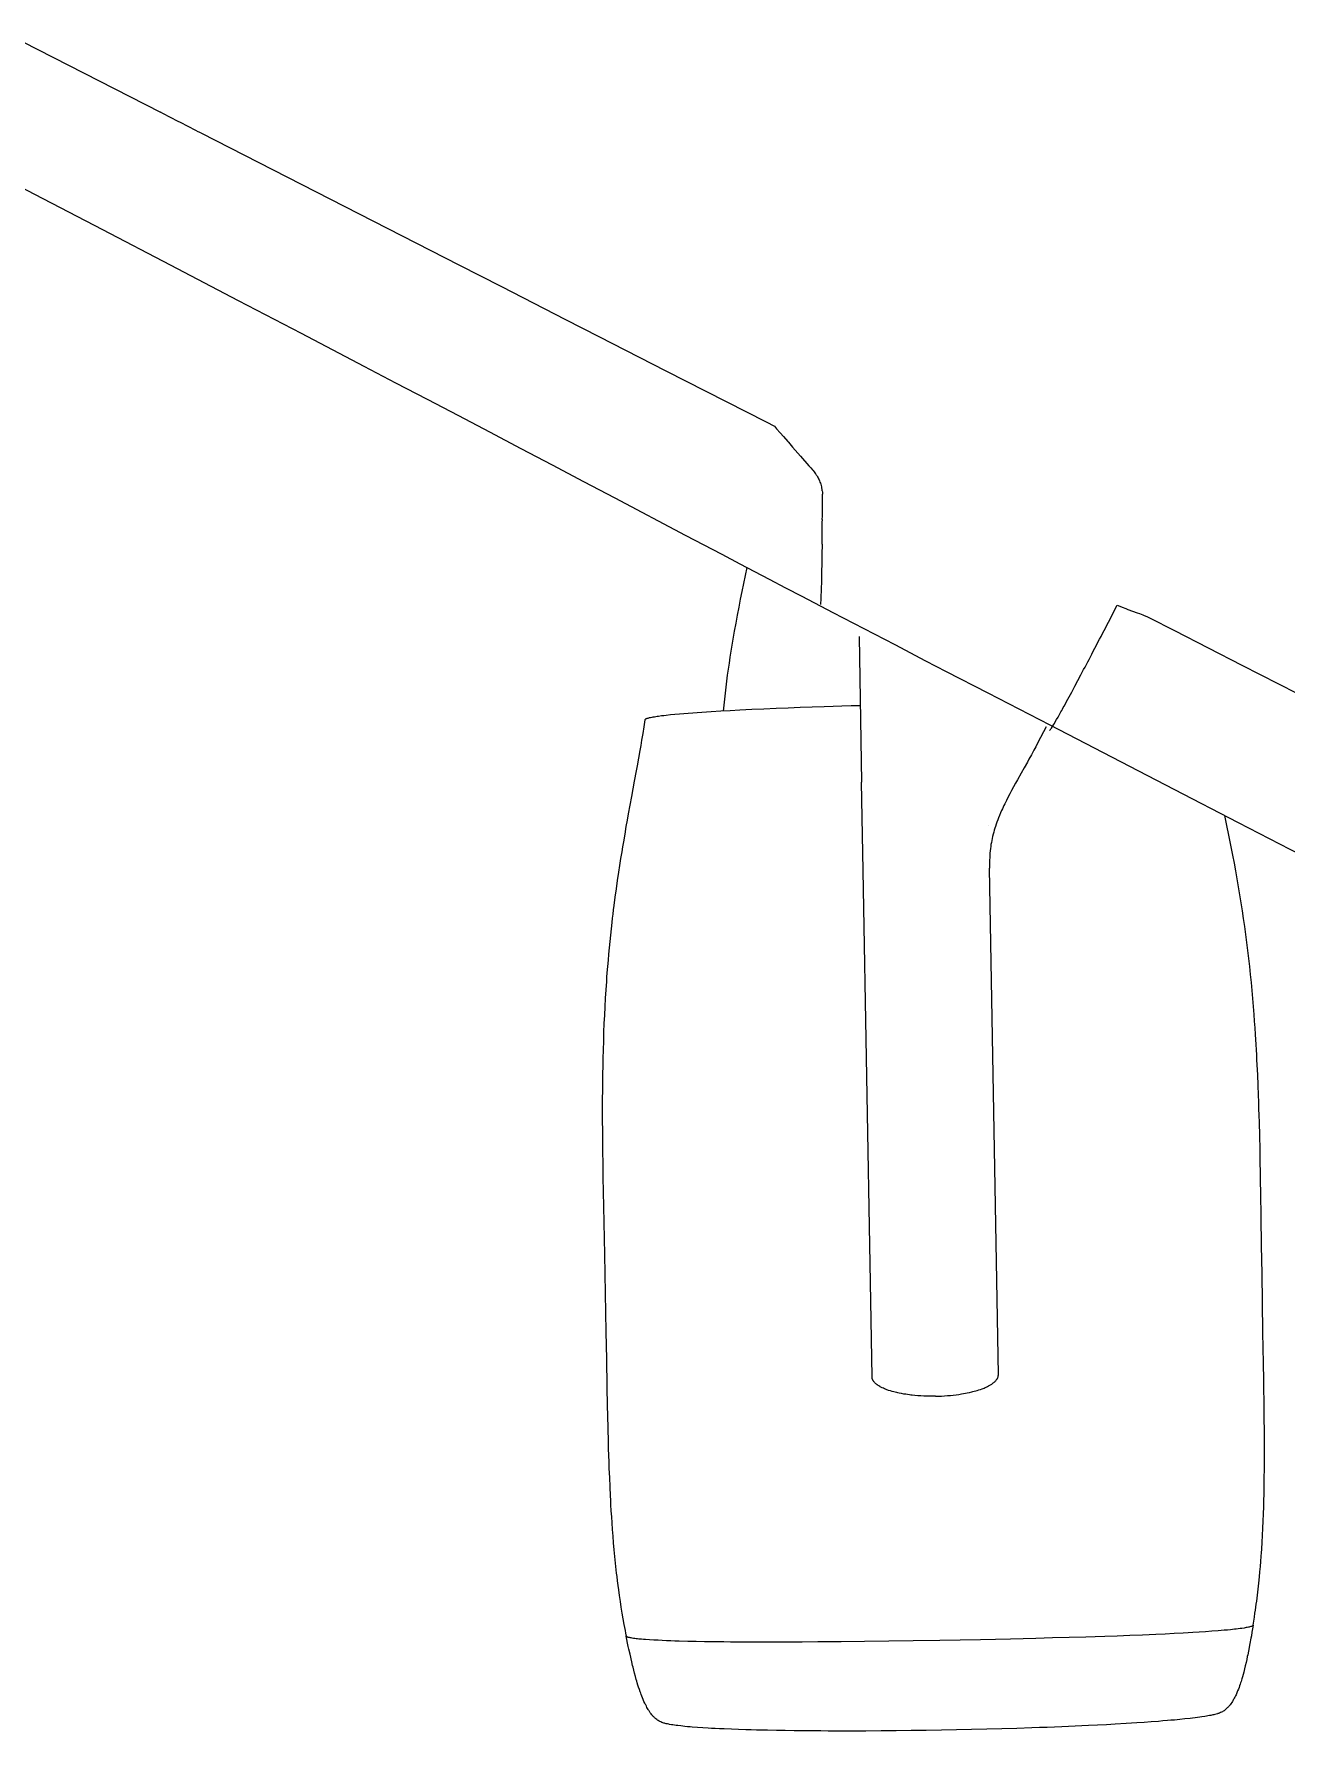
# Model space of a CAD drawing. Extents: x -62750 to 17911, y -49048 to 6133.
# Drawn here: x -8780 to -4817, y -37659 to -32285 of the extents above; entities that cross this region are included whole.
import ezdxf

# ---------------------------------------------------------------- set-up
doc = ezdxf.new("R2010")
doc.units = 0
doc.layers.get('0').update_dxf_attribs({"linetype": 'CONTINUOUS'})

msp = doc.modelspace()

# ---------------------------------------------------------------- linework, layer by layer
at = {"color": 7}
for p, q in [((-8865.4, -32285.4), (-8380.1, -32533.6)), ((-8252.1, -32599), (-7705.6, -32878.4)), ((-6780, -33351.6), (-6462.3, -33514.1)), ((-6462.3, -33514.1), (-6436.7, -33527.2)), ((-5249.6, -34134.1), (-5170.5, -34174.6)), ((-5170.5, -34174.6), (-4957.3, -34283.6)), ((-6168.5, -34193.3), (-6160.5, -34654.1)), ((-4957.3, -34283.6), (-4724.7, -34402.5)), ((-6155.6, -34934.2), (-6160.5, -34654.1)), ((-5732.9, -36231.9), (-5755.6, -34927.2)), ((-6132.8, -36238.9), (-6155.6, -34934.2)), ((-6127.6, -36537.8), (-6132.8, -36238.9)), ((-5727.6, -36530.8), (-5732.9, -36231.9))]:
    msp.add_line(p, q, dxfattribs=at)
at = {"color": 7, "ltscale": 0.061858}
msp.add_line((-6394.1, -33576.3), (-6392.4, -33578.1), dxfattribs=at)
at = {"color": 7, "ltscale": 0.215995}
msp.add_line((-5257.3, -34130.2), (-5249.6, -34134.1), dxfattribs=at)
at = {"color": 7, "ltscale": 0.000976868}
msp.add_line((-5758, -34790.9), (-5758, -34790.9), dxfattribs=at)
msp.add_line((-5758, -34790.9), (-5758, -34790.9), dxfattribs=at)
at = {"color": 7, "ltscale": 0.033989}
msp.add_line((-5755.6, -34925.9), (-5755.6, -34927.2), dxfattribs=at)
at = {"color": 7, "ltscale": 0.034087}
msp.add_line((-5755.6, -34925.9), (-5755.6, -34927.2), dxfattribs=at)
at = {"color": 7}
for points in [[(-8993.9, -32680.8), (-8778.8, -32792.7), (-8563.7, -32904.7), (-8348.7, -33016.8), (-8133.8, -33129), (-7934.8, -33233), (-7735.8, -33337.1), (-7635.5, -33389.6), (-7535.2, -33442.2), (-7436.8, -33493.9), (-7338.4, -33545.6), (-7239.2, -33597.7), (-7140, -33650), (-7040.9, -33702.2), (-6941.7, -33754.5), (-6719.1, -33872), (-6603.4, -33933), (-6545.5, -33963.5)], [(-7705.6, -32878.4), (-7435.5, -33016.5), (-7300.4, -33085.5), (-7097.9, -33189.1)], [(-7097.9, -33189.1), (-6991.9, -33243.3), (-6780, -33351.6)], [(-6436.7, -33527.2), (-6429.7, -33535.3), (-6418.7, -33547.9), (-6408, -33560.2), (-6394.1, -33576.3)], [(-6392.4, -33578.1), (-6379.1, -33593.4), (-6354.3, -33621.8)], [(-6354.3, -33621.8), (-6327.5, -33652.7), (-6321.4, -33659.6), (-6316.5, -33665.2), (-6314.3, -33667.8), (-6311.2, -33671.5), (-6308.8, -33674.6), (-6306.5, -33677.8), (-6305.3, -33679.5), (-6304, -33681.4), (-6302.4, -33684), (-6300.4, -33687.4), (-6298.4, -33690.9), (-6296.8, -33694.1), (-6295.2, -33697.4), (-6293.7, -33700.8), (-6292.3, -33704.2), (-6291.1, -33707.6), (-6289.9, -33711.2), (-6288.8, -33714.7), (-6287.7, -33718.9), (-6287.1, -33721.1), (-6286.7, -33723.2)], [(-6285.1, -33732.1), (-6284.6, -33736.4), (-6284.3, -33740.2), (-6284.2, -33742.3)], [(-6285.8, -33900.6), (-6286.3, -33933.7), (-6286.9, -33966.5)], [(-6523.5, -33975), (-6528.9, -34000.1), (-6534.2, -34025.3), (-6539.4, -34050.4), (-6544.5, -34075.6), (-6549.5, -34100.8), (-6554.3, -34126), (-6559, -34151.2), (-6563.6, -34176.4), (-6565.8, -34189), (-6568, -34201.6), (-6571.2, -34220.6), (-6574.3, -34239.5), (-6577.3, -34258.5), (-6580.2, -34277.5), (-6583, -34296.4), (-6585.6, -34315.4), (-6588.2, -34334.4), (-6590.6, -34353.4), (-6592.9, -34372.4), (-6595, -34391.5), (-6597, -34410.5), (-6598.9, -34429.6)], [(-6545.5, -33963.4), (-6499.5, -33987.6), (-6453.5, -34011.7), (-6401.7, -34038.9), (-6349.9, -34066), (-6252, -34117.1), (-6154, -34168.1), (-6055.9, -34219), (-5957.8, -34269.9), (-5892.4, -34303.8), (-5761.5, -34371.5), (-5565.1, -34473.1), (-5172.4, -34676.4), (-4968.3, -34782.1), (-4739.3, -34900.8), (-4492.8, -35028.6), (-3926.1, -35322.6), (-3030.8, -35787.4), (-2441, -36093.4)], [(-6286.9, -33966.5), (-6287.2, -33984.6), (-6287.6, -34002.6), (-6288, -34020.3)], [(-6289.3, -34062.1), (-6289.7, -34070.7), (-6290.1, -34079.1), (-6290.5, -34085.6), (-6290.8, -34091.7)], [(-6288, -34020.3), (-6288.6, -34041.6), (-6288.9, -34052), (-6289.3, -34062.1)], [(-5392.7, -34173.9), (-5379, -34147.5), (-5351.5, -34094.5)], [(-5351.5, -34094.5), (-5343.5, -34097.7), (-5335.4, -34100.8), (-5324.7, -34104.9), (-5317.5, -34107.5), (-5303.1, -34112.8)], [(-5303.1, -34112.8), (-5288.6, -34118.1), (-5281.3, -34120.8), (-5270.4, -34125), (-5266.5, -34126.5), (-5257.3, -34130.2)], [(-5495.5, -34369.2), (-5485.8, -34351), (-5476, -34332.7), (-5466.3, -34314.4)], [(-5519.6, -34413.8), (-5507.6, -34391.7), (-5495.5, -34369.2)], [(-6164.7, -34412.5), (-6193.8, -34413.3), (-6222.9, -34414.2), (-6250.8, -34415), (-6278.7, -34415.9), (-6316.7, -34417.1), (-6354.7, -34418.5), (-6392.8, -34419.9), (-6431.2, -34421.4), (-6469.6, -34423.1), (-6508.1, -34424.8), (-6546.5, -34426.7), (-6576.5, -34428.3), (-6606.5, -34430), (-6636.5, -34431.8), (-6651.5, -34432.8), (-6666.5, -34433.8), (-6680.8, -34434.8), (-6695, -34435.8), (-6709, -34436.9), (-6723, -34438), (-6737.1, -34439.2), (-6751.2, -34440.5), (-6765.4, -34441.8), (-6779.5, -34443.3), (-6786.6, -34444.1), (-6793.7, -34445), (-6802.9, -34446.1), (-6807.4, -34446.8), (-6812, -34447.4), (-6816.5, -34448.2), (-6821.1, -34448.9), (-6824.9, -34449.6), (-6828.8, -34450.4), (-6832.6, -34451.2), (-6834.9, -34451.8), (-6837.1, -34452.4), (-6838.6, -34452.8), (-6840, -34453.2), (-6841.3, -34453.7), (-6842.5, -34454.2), (-6843.3, -34454.5), (-6844.1, -34455), (-6844.8, -34455.3), (-6845.3, -34455.7), (-6845.8, -34456.2), (-6846.1, -34456.5), (-6846.3, -34456.8), (-6846.4, -34457.2)], [(-6846.4, -34457.2), (-6849.8, -34478.8), (-6853.4, -34500.4), (-6857, -34521.9), (-6859.8, -34538.1), (-6862.7, -34554.2), (-6867, -34578.5), (-6871.4, -34602.7), (-6874.3, -34618.8), (-6880.2, -34651.1), (-6889.1, -34699.5), (-6894.1, -34727), (-6899.1, -34754.6), (-6902.7, -34774.9), (-6906.3, -34795.2), (-6910.4, -34819.2), (-6914.5, -34843.2), (-6917.2, -34859.2), (-6919.8, -34875.2), (-6923.3, -34896.5), (-6926.6, -34917.9), (-6929.9, -34939.3), (-6933.8, -34965.8), (-6937.6, -34992.3), (-6941.2, -35018.9), (-6944.7, -35045.4), (-6946.4, -35058.7), (-6948, -35072.1), (-6949.6, -35085.4), (-6951.1, -35098.6), (-6953.4, -35118.6), (-6955.5, -35138.6), (-6957.6, -35158.6), (-6959.6, -35178.6), (-6961.5, -35198.6), (-6963.2, -35218.6), (-6964.9, -35238.6), (-6966.5, -35258.6), (-6967.5, -35271.9), (-6968.5, -35285.3), (-6970.3, -35312), (-6971.9, -35338.7), (-6973.4, -35365.4), (-6974.8, -35392.2), (-6976, -35418.9), (-6977.1, -35446.6), (-6978, -35474.2), (-6978.9, -35501.9), (-6979.5, -35529.6), (-6980.1, -35557.3), (-6980.4, -35574.4), (-6980.6, -35591.5), (-6980.8, -35609), (-6981, -35626.5), (-6981.2, -35661.1), (-6981.3, -35693.6), (-6981.2, -35726.1), (-6981.1, -35758.6), (-6980.9, -35781.2), (-6980.7, -35803.9), (-6980.4, -35830), (-6980.1, -35856.1), (-6979.3, -35904.9), (-6978.5, -35951.4), (-6977.7, -35997.8), (-6976.7, -36048.4), (-6974.6, -36149.8), (-6972.2, -36272.1), (-6971, -36333.2), (-6969.9, -36394.4), (-6968.3, -36481.6), (-6966.7, -36568.7), (-6965.5, -36629.5), (-6964.9, -36659.8), (-6963.9, -36700.9), (-6962.8, -36742), (-6962.2, -36764), (-6961.5, -36786.1), (-6960.9, -36807), (-6960.1, -36828), (-6959, -36856.6), (-6957.8, -36885.3), (-6956.4, -36913.9), (-6955.7, -36928.2), (-6954.9, -36942.5), (-6953.8, -36961.5), (-6952.7, -36980.5), (-6951.4, -36999.5), (-6949.9, -37020.8), (-6948.3, -37042.2), (-6946.5, -37063.5), (-6944.6, -37084.9), (-6942.6, -37106.1), (-6940.5, -37127.2), (-6938.2, -37148.4), (-6937, -37158.9), (-6935.7, -37169.5), (-6934, -37183.6), (-6932.2, -37197.6), (-6930.3, -37211.7), (-6927.7, -37230.1), (-6925, -37248.6), (-6922.2, -37266.9), (-6919.2, -37285.3), (-6916, -37303.7), (-6912.8, -37322), (-6909.3, -37340.3), (-6907.5, -37349.4), (-6905.7, -37358.6)], [(-5576.3, -34478.9), (-5584.9, -34495.6), (-5593.8, -34512.9), (-5603.5, -34531.3), (-5609.3, -34542.2), (-5615.1, -34553), (-5623, -34567.5), (-5630.9, -34581.9), (-5635.9, -34591), (-5646, -34609.1), (-5655.7, -34626.5), (-5667, -34646.7), (-5673.3, -34658.1), (-5679.6, -34669.5), (-5685.8, -34681), (-5691.6, -34691.8), (-5697.3, -34702.6), (-5702.4, -34712.6), (-5707.4, -34722.7), (-5709.9, -34728), (-5712.5, -34733.3), (-5714.9, -34738.6), (-5717.3, -34743.8), (-5720.7, -34751.7), (-5724.1, -34759.6), (-5727.3, -34767.5), (-5729.8, -34774.2), (-5732.3, -34780.9), (-5734.7, -34787.6), (-5736.9, -34794.4), (-5738.9, -34800.4), (-5740.7, -34806.4), (-5742.5, -34813), (-5744.3, -34819.6), (-5745.9, -34826.3), (-5747.4, -34833), (-5748.7, -34839.4), (-5749.9, -34845.8), (-5751, -34852.2), (-5751.9, -34858.6), (-5752.8, -34865), (-5753.6, -34872.1), (-5754.2, -34879.2), (-5754.8, -34886.4), (-5755.2, -34893.5), (-5755.5, -34901.6), (-5755.7, -34909.7), (-5755.7, -34917.8), (-5755.6, -34925.9)], [(-5565.4, -34490.9), (-5564.6, -34490), (-5563.6, -34488.8), (-5562.6, -34487.4)], [(-5562.6, -34487.4), (-5561.2, -34485.5), (-5559.8, -34483.3), (-5556.6, -34478.4), (-5553.2, -34472.8)], [(-5553.2, -34472.8), (-5550.4, -34468.3), (-5547.6, -34463.5), (-5543.3, -34456.1), (-5538.9, -34448.3)], [(-4921.3, -37324), (-4919.2, -37311.4), (-4917.3, -37298.7), (-4915.4, -37285.9), (-4914, -37276.5), (-4912.6, -37267), (-4911.3, -37257.4), (-4910.1, -37247.8), (-4907.7, -37228.6), (-4905.4, -37209.5), (-4903.3, -37190.3), (-4901.3, -37171.1), (-4899.8, -37154.7), (-4898.3, -37138.2), (-4896.9, -37121.8), (-4895.6, -37105.3), (-4894.8, -37094.3), (-4894.1, -37083.3), (-4892.7, -37061.4), (-4891.4, -37039.4), (-4890.3, -37016.8), (-4889.3, -36994.2), (-4888.4, -36971.6), (-4887.7, -36949), (-4887.2, -36928.9), (-4886.7, -36908.9), (-4886.3, -36888.8), (-4886.1, -36873.7), (-4885.9, -36858.6), (-4885.6, -36828.4), (-4885.5, -36798.1), (-4885.5, -36767.8), (-4885.5, -36746.4), (-4885.6, -36725.1), (-4885.8, -36701), (-4886, -36676.9), (-4886.3, -36646.4), (-4886.7, -36615.9), (-4887.3, -36575.3), (-4887.7, -36548.2), (-4888.6, -36493.9), (-4890.2, -36397.2), (-4891.8, -36300.6), (-4893.2, -36211), (-4894.5, -36121.5), (-4895.8, -36032), (-4897, -35955.6), (-4897.6, -35917.3), (-4898.1, -35888.6), (-4898.7, -35860), (-4899.5, -35816.9), (-4900.5, -35773.9), (-4901.6, -35731.2), (-4902.3, -35709.5), (-4902.9, -35687.8), (-4903.6, -35666.7), (-4904.4, -35645.7), (-4905.6, -35613.6), (-4906.9, -35581.6), (-4908.4, -35549.5), (-4909.2, -35533.5), (-4910.1, -35517.5), (-4910.9, -35501.5), (-4911.9, -35485.6), (-4912.8, -35469.7), (-4913.8, -35453.9), (-4915.2, -35432.7), (-4916.7, -35411.5), (-4918.3, -35390.3), (-4920.3, -35364.9), (-4922.4, -35339.5), (-4924.6, -35314.1), (-4927, -35288.8), (-4929.6, -35263.4), (-4932.2, -35238.1), (-4935.1, -35212.8), (-4938.1, -35187.6), (-4941.2, -35162.3), (-4944.5, -35137.1), (-4947.9, -35111.9), (-4951.4, -35086.7), (-4955.2, -35061.6), (-4959, -35036.4), (-4963.1, -35011.3), (-4967.3, -34986.1), (-4971.6, -34960.9), (-4976.1, -34935.7), (-4980.7, -34910.6), (-4985.4, -34885.4), (-4988.4, -34869.9), (-4991.4, -34854.5), (-4994.6, -34838.6), (-4997.7, -34822.7), (-5004.1, -34791.4), (-5010.7, -34760.1)], [(-5926.5, -36598.8), (-5935.9, -36598.9), (-5945.3, -36598.8), (-5954.7, -36598.6), (-5964, -36598.3), (-5973.4, -36597.8), (-5982.8, -36597.1), (-5991.7, -36596.4), (-6000.5, -36595.5), (-6004.9, -36595), (-6009.3, -36594.4), (-6015.2, -36593.7), (-6021, -36592.8), (-6026.9, -36591.8), (-6034.3, -36590.5), (-6041.7, -36589), (-6045.4, -36588.3), (-6049.1, -36587.4), (-6054, -36586.3), (-6058.9, -36585), (-6063.7, -36583.7), (-6069.4, -36582), (-6075.1, -36580.2), (-6077.9, -36579.2), (-6080.7, -36578.2), (-6084.4, -36576.8), (-6088, -36575.3), (-6091.7, -36573.8), (-6095.6, -36571.9), (-6099.5, -36570), (-6101.4, -36568.9), (-6103.3, -36567.9), (-6105.8, -36566.4), (-6108.2, -36564.8), (-6110.6, -36563.2), (-6112, -36562.2), (-6113.3, -36561.1), (-6115.1, -36559.7), (-6116.8, -36558.1), (-6118.5, -36556.5), (-6120.1, -36554.8), (-6121.5, -36553.1), (-6122.9, -36551.2), (-6123.5, -36550.3), (-6124.2, -36549.3), (-6124.7, -36548.4), (-6125.2, -36547.4), (-6125.8, -36546.1), (-6126.3, -36544.7), (-6126.8, -36543.3), (-6127.2, -36541.5), (-6127.3, -36540.6), (-6127.5, -36539.7), (-6127.5, -36538.7), (-6127.6, -36537.8)], [(-5926.5, -36598.8), (-5917.1, -36598.5), (-5907.7, -36598.2), (-5898.3, -36597.6), (-5889, -36597), (-5879.6, -36596.2), (-5870.3, -36595.2), (-5861.4, -36594.1), (-5852.6, -36592.9), (-5848.2, -36592.3), (-5843.9, -36591.6), (-5838, -36590.6), (-5832.2, -36589.5), (-5826.4, -36588.3), (-5819, -36586.8), (-5811.6, -36585), (-5808, -36584.1), (-5804.3, -36583.2), (-5799.5, -36581.8), (-5794.6, -36580.4), (-5789.8, -36578.9), (-5784.2, -36577), (-5778.6, -36575), (-5775.9, -36573.9), (-5773.1, -36572.8), (-5769.5, -36571.3), (-5765.8, -36569.7), (-5762.3, -36568), (-5758.4, -36566), (-5754.6, -36563.9), (-5752.7, -36562.9), (-5750.9, -36561.7), (-5748.4, -36560.2), (-5746.1, -36558.5), (-5743.7, -36556.8), (-5742.4, -36555.7), (-5741, -36554.6), (-5739.3, -36553.1), (-5737.7, -36551.5), (-5736.1, -36549.9), (-5734.6, -36548.1), (-5733.1, -36546.3), (-5731.8, -36544.4), (-5731.2, -36543.4), (-5730.7, -36542.4), (-5730.2, -36541.5), (-5729.7, -36540.5), (-5729.1, -36539.1), (-5728.7, -36537.7), (-5728.3, -36536.3), (-5727.9, -36534.5), (-5727.8, -36533.6), (-5727.7, -36532.7), (-5727.6, -36531.8), (-5727.6, -36530.8)], [(-4921.3, -37324), (-4921.4, -37324.4), (-4921.6, -37324.7), (-4921.8, -37325), (-4922.2, -37325.4), (-4922.5, -37325.6), (-4923.2, -37326.1), (-4924, -37326.5), (-4924.8, -37326.9), (-4926.2, -37327.5), (-4927.6, -37328), (-4929, -37328.4), (-4931.5, -37329.1), (-4933.9, -37329.7), (-4936.4, -37330.3), (-4939.8, -37331), (-4943.1, -37331.6), (-4946.5, -37332.2), (-4949.8, -37332.8), (-4956.6, -37333.8), (-4962.7, -37334.6), (-4968.7, -37335.4), (-4974.7, -37336.2), (-4980.8, -37336.8), (-4992.9, -37338.1), (-5002.8, -37339.1), (-5012.7, -37340), (-5022.6, -37340.8), (-5032.5, -37341.7), (-5052.3, -37343.2), (-5072.3, -37344.6), (-5092.3, -37345.9), (-5112.3, -37347.1), (-5127.4, -37348), (-5142.4, -37348.8), (-5171.2, -37350.3), (-5200, -37351.7), (-5228.8, -37353.1), (-5250.4, -37354), (-5272, -37354.9), (-5311.7, -37356.5), (-5351.4, -37358), (-5391.1, -37359.3), (-5420.9, -37360.3), (-5450.6, -37361.3), (-5503.6, -37362.8), (-5556.6, -37364.3), (-5609.6, -37365.7), (-5649.3, -37366.7), (-5689.1, -37367.7), (-5736.4, -37368.7), (-5783.8, -37369.8), (-5848.3, -37371.1), (-5912.8, -37372.4)], [(-4921.3, -37324), (-4923.1, -37335.1), (-4925, -37346.1), (-4927, -37357.1), (-4928.5, -37365.3), (-4931.7, -37381.8), (-4936.3, -37405.6), (-4938.6, -37417.4), (-4939.8, -37423.3), (-4941.6, -37432.1), (-4943.8, -37442.1), (-4946.1, -37452.1), (-4948.4, -37462), (-4949.8, -37467.4), (-4951.1, -37472.7), (-4953.1, -37479.9), (-4955, -37487), (-4957.1, -37494.1), (-4959.6, -37502.2), (-4960.9, -37506.2), (-4962.3, -37510.2), (-4964.1, -37515.6), (-4966, -37520.9), (-4968, -37526.1), (-4970.4, -37532.1), (-4972.9, -37538), (-4974.2, -37540.9), (-4975.5, -37543.8), (-4977.4, -37547.7), (-4979.3, -37551.5), (-4981.2, -37555.3), (-4982.6, -37557.9), (-4984.1, -37560.4), (-4985.5, -37562.8), (-4986.9, -37565.2), (-4989.2, -37568.8), (-4991.6, -37572.3), (-4994.1, -37575.8), (-4995.5, -37577.4), (-4996.8, -37579.1), (-4998.1, -37580.7), (-4999.5, -37582.2), (-5000.8, -37583.6), (-5002, -37584.9), (-5004.1, -37587), (-5006.3, -37589), (-5008.6, -37590.9), (-5010.9, -37592.7), (-5013.4, -37594.5), (-5015.9, -37596.1), (-5017.3, -37596.9), (-5018.7, -37597.7), (-5021.7, -37599.2), (-5024.6, -37600.6), (-5027.7, -37601.8), (-5030.7, -37603), (-5032.7, -37603.7), (-5034.6, -37604.3), (-5038.6, -37605.4), (-5042.3, -37606.4), (-5046, -37607.3), (-5048.9, -37608), (-5054.8, -37609.2), (-5059.6, -37610.1), (-5064.4, -37611), (-5069.4, -37611.9), (-5074.4, -37612.7), (-5084.2, -37614.2), (-5090.5, -37615.1), (-5096.9, -37616), (-5105.2, -37617.1), (-5113.5, -37618.1), (-5120.2, -37618.8), (-5137, -37620.7), (-5153.7, -37622.4), (-5170.5, -37624), (-5181.4, -37625), (-5192.3, -37625.9), (-5206.6, -37627.1), (-5220.9, -37628.2), (-5243.7, -37630), (-5266.5, -37631.6), (-5289.3, -37633.1), (-5306.4, -37634.2), (-5323.5, -37635.3), (-5357.8, -37637.3), (-5385.9, -37638.8), (-5414.1, -37640.3), (-5442.2, -37641.7), (-5463.4, -37642.7), (-5484.5, -37643.6), (-5526.7, -37645.4), (-5550.1, -37646.4), (-5573.5, -37647.3), (-5597.7, -37648.1), (-5621.8, -37649), (-5669.4, -37650.5), (-5717, -37651.9), (-5764.7, -37653.2), (-5812.5, -37654.3), (-5860.2, -37655.3), (-5908, -37656.2)], [(-5912.8, -37372.4), (-5997.5, -37373.6), (-6074.2, -37374.6), (-6151, -37375.5), (-6225.3, -37376.3), (-6262.4, -37376.6), (-6299.5, -37376.9), (-6349, -37377.1), (-6398.5, -37377.3), (-6448.1, -37377.4), (-6490.4, -37377.4), (-6532.7, -37377.2), (-6575, -37377), (-6596.2, -37376.8), (-6617.3, -37376.6), (-6637.4, -37376.3), (-6657.4, -37376), (-6684.1, -37375.6), (-6710.8, -37375), (-6737.6, -37374.3), (-6751.2, -37373.9), (-6764.9, -37373.4), (-6778.1, -37372.9), (-6791.3, -37372.4), (-6804.7, -37371.7), (-6818.2, -37371), (-6831.4, -37370.2), (-6844.5, -37369.3), (-6851.1, -37368.8), (-6857.7, -37368.3), (-6866.1, -37367.5), (-6870.3, -37367), (-6874.5, -37366.6), (-6878.7, -37366), (-6883, -37365.5), (-6886.5, -37364.9), (-6890, -37364.3), (-6893.6, -37363.7), (-6895.6, -37363.2), (-6897.6, -37362.7), (-6898.9, -37362.4), (-6900.2, -37362), (-6901.4, -37361.6), (-6902.5, -37361.1), (-6903.2, -37360.8), (-6903.9, -37360.4), (-6904.4, -37360.1), (-6904.9, -37359.8), (-6905.3, -37359.4), (-6905.6, -37359), (-6905.7, -37358.7), (-6905.7, -37358.5), (-6905.7, -37358.2), (-6905.7, -37357.9)], [(-5908, -37656.2), (-5955.8, -37657), (-6003.6, -37657.6), (-6051.3, -37658.2), (-6099.1, -37658.6), (-6146.7, -37658.9), (-6194.3, -37659), (-6218.5, -37659), (-6242.7, -37658.9), (-6266.1, -37658.8), (-6289.5, -37658.7), (-6331.7, -37658.4), (-6352.9, -37658.2), (-6374, -37657.9), (-6402.2, -37657.5), (-6430.4, -37657), (-6458.6, -37656.5), (-6492.9, -37655.7), (-6510, -37655.2), (-6527.2, -37654.7), (-6550, -37654), (-6572.8, -37653.1), (-6595.7, -37652.2), (-6610, -37651.6), (-6624.4, -37650.9), (-6635.3, -37650.4), (-6646.2, -37649.8), (-6663, -37648.7), (-6679.8, -37647.6), (-6696.7, -37646.3), (-6703.6, -37645.8), (-6711.9, -37645.1), (-6720.2, -37644.3), (-6726.6, -37643.6), (-6733, -37642.9), (-6742.7, -37641.8), (-6747.8, -37641.1), (-6752.8, -37640.4), (-6757.6, -37639.7), (-6762.3, -37639), (-6768.3, -37637.9), (-6771.2, -37637.4), (-6775, -37636.6), (-6778.7, -37635.8), (-6782.7, -37634.8), (-6784.7, -37634.2), (-6786.6, -37633.6), (-6789.7, -37632.6), (-6792.8, -37631.4), (-6795.8, -37630.2), (-6798.8, -37628.8), (-6800.3, -37628), (-6801.7, -37627.2), (-6804.3, -37625.7), (-6806.8, -37624.1), (-6809.2, -37622.3), (-6811.5, -37620.5), (-6813.8, -37618.6), (-6815.9, -37616.6), (-6817.3, -37615.3), (-6818.6, -37613.9), (-6820, -37612.4), (-6821.4, -37610.9), (-6822.8, -37609.3), (-6824.2, -37607.7), (-6826.8, -37604.3), (-6829.3, -37600.9), (-6831.8, -37597.4), (-6833.3, -37595), (-6834.8, -37592.7), (-6836.3, -37590.2), (-6837.8, -37587.7), (-6839.9, -37584), (-6841.9, -37580.2), (-6843.9, -37576.4), (-6845.3, -37573.6), (-6846.7, -37570.7), (-6849.4, -37564.9), (-6852, -37559), (-6854.2, -37553.8), (-6856.3, -37548.5), (-6858.3, -37543.3), (-6859.8, -37539.3), (-6861.2, -37535.3), (-6864, -37527.3), (-6866.3, -37520.3), (-6868.6, -37513.3), (-6870.7, -37506.2), (-6872.3, -37500.9), (-6873.8, -37495.5), (-6876.5, -37485.7), (-6879.1, -37475.8), (-6881.6, -37465.9), (-6883.8, -37457.1), (-6885.2, -37451.3), (-6887.9, -37439.6), (-6893.4, -37416), (-6897.1, -37399.6), (-6898.9, -37391.4), (-6901.3, -37380.5), (-6903.5, -37369.5), (-6905.7, -37358.6)]]:
    msp.add_lwpolyline(points, dxfattribs=at)
for centre, radius, start, end in [((-593887.1, -1177850.4), 1286300.6, 62.9166427, 62.9230494), ((-6408.4, -33748.9), 124.4, 7.7761, 11.931), ((-39599.2, -33480), 33316.1, 359.41082, 359.54905), ((-28104.9, -33601.8), 21821.2, 359.21548, 359.42019), ((-6545.9, -33963.4), 0.403, 351.6253, 1.1102), ((-35379.8, -18570.6), 33803.7, 332.36624, 332.51045), ((-23728.8, -24660.7), 20657, 332.13865, 332.34254)]:
    msp.add_arc(centre, radius, start, end, dxfattribs=at)
msp.add_ellipse((-5468.7, -34290.8), major_axis=(115.2, 226), ratio=0.04838, start_param=3.966019, end_param=4.161676, dxfattribs=at)

doc.saveas('drawing.dxf')
